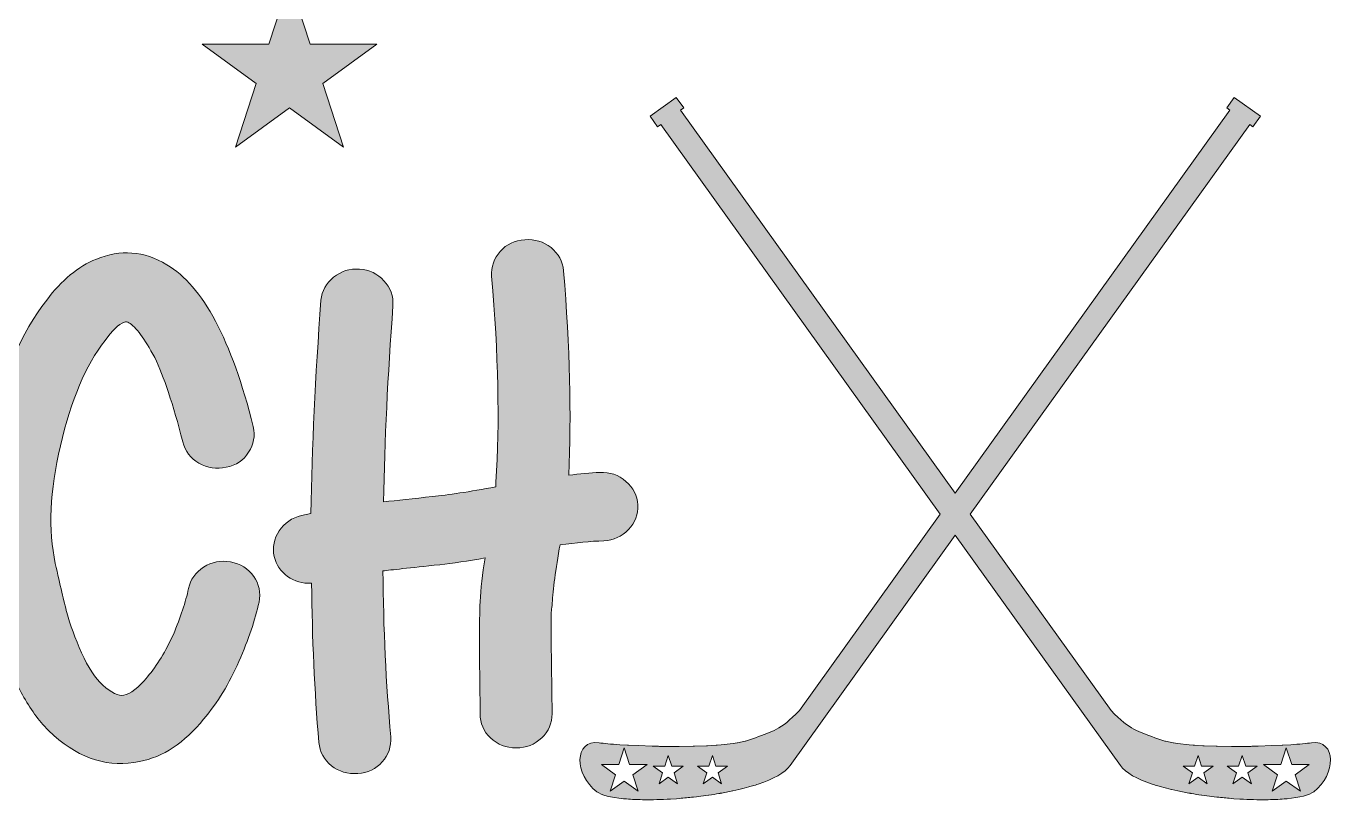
# Model space of a CAD drawing. Header units: inches. Extents: x 0.5 to 14.5, y -16.1 to -0.7.
# Drawn here: x 9.25 to 14.52, y -7.58 to -4.46 of the extents above; entities that cross this region are included whole.
import ezdxf

# ---------------------------------------------------------------- set-up
doc = ezdxf.new("R2010")
doc.units = ezdxf.units.IN
doc.header["$MEASUREMENT"] = 0
doc.layers.add('Layer 1', color=7, linetype='Continuous')

# ---------------------------------------------------------------- blocks, each defined once
blk = doc.blocks.new('block 6')
at = {"layer": 'Layer 1', "true_color": 0x29abe2}
h = blk.add_hatch(color=142, dxfattribs=at)
h.dxf.hatch_style = 2
edge = h.paths.add_edge_path()
edge.add_spline(control_points=[(11.4134, -5.4472), (11.4385, -5.7552), (11.4453, -6.0293), (11.4337, -6.2694), (11.4781, -6.2639), (11.5201, -6.2603), (11.5597, -6.2584), (11.5992, -6.2566), (11.634, -6.2685), (11.6639, -6.2942), (11.6938, -6.3199), (11.7097, -6.3515), (11.7117, -6.389), (11.7136, -6.4266), (11.7011, -6.4596), (11.674, -6.488), (11.647, -6.5165), (11.6142, -6.5316), (11.5756, -6.5334), (11.5215, -6.5353), (11.4627, -6.5408), (11.3989, -6.5499), (11.3989, -6.5499), (11.3961, -6.5664), (11.3961, -6.5664), (11.3787, -6.6673), (11.369, -6.7433), (11.3671, -6.7946), (11.3632, -6.7965), (11.3623, -6.8685), (11.3642, -7.0105), (11.3661, -7.1526), (11.3671, -7.2255), (11.3671, -7.2291), (11.3671, -7.2676), (11.3531, -7.3002), (11.3251, -7.3267), (11.2971, -7.3533), (11.2629, -7.3666), (11.2223, -7.3666), (11.1818, -7.3666), (11.1475, -7.3533), (11.1195, -7.3267), (11.0915, -7.3002), (11.0775, -7.2676), (11.0775, -7.2291), (11.0775, -7.1961), (11.077, -7.1489), (11.0761, -7.0875), (11.0751, -7.0261), (11.0746, -6.9706), (11.0746, -6.9211), (11.0746, -6.8716), (11.0756, -6.824), (11.0775, -6.7781), (11.0794, -6.7269), (11.0862, -6.6682), (11.0978, -6.6022), (11.0283, -6.615), (10.9675, -6.6242), (10.9154, -6.6297), (10.7937, -6.6425), (10.7175, -6.6508), (10.6866, -6.6544), (10.6885, -6.8854), (10.6991, -7.1081), (10.7184, -7.3226), (10.7203, -7.3611), (10.7088, -7.3945), (10.6837, -7.423), (10.6586, -7.4514), (10.6258, -7.467), (10.5852, -7.4697), (10.5447, -7.4725), (10.5095, -7.4619), (10.4796, -7.4381), (10.4496, -7.4143), (10.4327, -7.3831), (10.4289, -7.3446), (10.4115, -7.1375), (10.4018, -6.9239), (10.3999, -6.7039), (10.3632, -6.7058), (10.3309, -6.6966), (10.3029, -6.6764), (10.275, -6.6563), (10.2571, -6.6297), (10.2493, -6.5967), (10.2416, -6.56), (10.2484, -6.5256), (10.2696, -6.4935), (10.2909, -6.4615), (10.3207, -6.4409), (10.3594, -6.4317), (10.3594, -6.4317), (10.397, -6.4234), (10.397, -6.4234), (10.4009, -6.1594), (10.4144, -5.8735), (10.4376, -5.5655), (10.4414, -5.5288), (10.4583, -5.4981), (10.4882, -5.4734), (10.5181, -5.4486), (10.5529, -5.4376), (10.5925, -5.4404), (10.632, -5.4431), (10.6649, -5.4587), (10.6909, -5.4871), (10.717, -5.5156), (10.729, -5.549), (10.7271, -5.5875), (10.7059, -5.8698), (10.6933, -6.1329), (10.6895, -6.3767), (10.7435, -6.3712), (10.8092, -6.3639), (10.8864, -6.3547), (10.9482, -6.3492), (11.0331, -6.3364), (11.1412, -6.3162), (11.1412, -6.3162), (11.1412, -6.2969), (11.1412, -6.2969), (11.1567, -6.0586), (11.1509, -5.7827), (11.1239, -5.4692), (11.1219, -5.4307), (11.1335, -5.3973), (11.1586, -5.3689), (11.1837, -5.3405), (11.2165, -5.3249), (11.2571, -5.3221), (11.2976, -5.3194), (11.3328, -5.3299), (11.3627, -5.3537), (11.3927, -5.3776), (11.4095, -5.4087), (11.4134, -5.4472)], knot_values=[0, 0, 0, 0, 1, 1, 1, 2, 2, 2, 3, 3, 3, 4, 4, 4, 5, 5, 5, 6, 6, 6, 7, 7, 7, 8, 8, 8, 9, 9, 9, 10, 10, 10, 11, 11, 11, 12, 12, 12, 13, 13, 13, 14, 14, 14, 15, 15, 15, 16, 16, 16, 17, 17, 17, 18, 18, 18, 19, 19, 19, 20, 20, 20, 21, 21, 21, 22, 22, 22, 23, 23, 23, 24, 24, 24, 25, 25, 25, 26, 26, 26, 27, 27, 27, 28, 28, 28, 29, 29, 29, 30, 30, 30, 31, 31, 31, 32, 32, 32, 33, 33, 33, 34, 34, 34, 35, 35, 35, 36, 36, 36, 37, 37, 37, 38, 38, 38, 39, 39, 39, 40, 40, 40, 41, 41, 41, 42, 42, 42, 43, 43, 43, 44, 44, 44, 45, 45, 45, 46, 46, 46, 46], degree=3, periodic=1)
h = blk.add_hatch(color=142, dxfattribs=at)
h.dxf.hatch_style = 2
edge = h.paths.add_edge_path()
edge.add_spline(control_points=[(9.8816, -6.1347), (9.843, -5.9844), (9.8053, -5.8717), (9.7687, -5.7965), (9.7281, -5.7195), (9.6934, -5.6727), (9.6644, -5.6562), (9.6586, -5.6526), (9.6528, -5.6517), (9.647, -5.6535), (9.6239, -5.6627), (9.5978, -5.6874), (9.5689, -5.7277), (9.4916, -5.8267), (9.4318, -5.9679), (9.3893, -6.1512), (9.3468, -6.3327), (9.3401, -6.4904), (9.3691, -6.6242), (9.3883, -6.7122), (9.4038, -6.7781), (9.4154, -6.8221), (9.4289, -6.8716), (9.4487, -6.9257), (9.4747, -6.9844), (9.5008, -7.0431), (9.5293, -7.0861), (9.5602, -7.1136), (9.5949, -7.1448), (9.6229, -7.1586), (9.6441, -7.1549), (9.6712, -7.1494), (9.703, -7.1246), (9.7397, -7.0806), (9.7783, -7.0348), (9.8131, -6.978), (9.8439, -6.9101), (9.8729, -6.8405), (9.8932, -6.7791), (9.9048, -6.7259), (9.9125, -6.6893), (9.9327, -6.6604), (9.9656, -6.6393), (9.9984, -6.6182), (10.0346, -6.6114), (10.0742, -6.6187), (10.1137, -6.626), (10.1446, -6.6453), (10.1668, -6.6764), (10.189, -6.7076), (10.1962, -6.7424), (10.1886, -6.7809), (10.1731, -6.8506), (10.1461, -6.9299), (10.1075, -7.0188), (10.0688, -7.1077), (10.0215, -7.1851), (9.9656, -7.2511), (9.8883, -7.3465), (9.8024, -7.4033), (9.7079, -7.4216), (9.5862, -7.4473), (9.4713, -7.4124), (9.3633, -7.3171), (9.3227, -7.2805), (9.2865, -7.236), (9.2547, -7.1837), (9.2228, -7.1315), (9.1958, -7.0733), (9.1736, -7.0091), (9.1514, -6.945), (9.1355, -6.8936), (9.1258, -6.8551), (9.1161, -6.8166), (9.1045, -6.7671), (9.0911, -6.7067), (9.0892, -6.6939), (9.0872, -6.6847), (9.0853, -6.6792), (9.0486, -6.5087), (9.0554, -6.313), (9.1055, -6.0921), (9.1557, -5.8712), (9.232, -5.6957), (9.3343, -5.5655), (9.3941, -5.4848), (9.4607, -5.4298), (9.5341, -5.4005), (9.6306, -5.3602), (9.7252, -5.3675), (9.8179, -5.4225), (9.9627, -5.5087), (10.0785, -5.7259), (10.1654, -6.0742), (10.1731, -6.1109), (10.1668, -6.1453), (10.1466, -6.1773), (10.1263, -6.2094), (10.0963, -6.2296), (10.0568, -6.2378), (10.0172, -6.2461), (9.9805, -6.2406), (9.9467, -6.2213), (9.913, -6.2021), (9.8912, -6.1732), (9.8816, -6.1347)], knot_values=[0, 0, 0, 0, 1, 1, 1, 2, 2, 2, 3, 3, 3, 4, 4, 4, 5, 5, 5, 6, 6, 6, 7, 7, 7, 8, 8, 8, 9, 9, 9, 10, 10, 10, 11, 11, 11, 12, 12, 12, 13, 13, 13, 14, 14, 14, 15, 15, 15, 16, 16, 16, 17, 17, 17, 18, 18, 18, 19, 19, 19, 20, 20, 20, 21, 21, 21, 22, 22, 22, 23, 23, 23, 24, 24, 24, 25, 25, 25, 26, 26, 26, 27, 27, 27, 28, 28, 28, 29, 29, 29, 30, 30, 30, 31, 31, 31, 32, 32, 32, 33, 33, 33, 34, 34, 34, 35, 35, 35, 35], degree=3, periodic=1)
at = {"layer": 'Layer 1', "lineweight": 0}
for points, knots in [([(11.4134, -5.4472), (11.4385, -5.7552), (11.4453, -6.0293), (11.4337, -6.2694), (11.4781, -6.2639), (11.5201, -6.2603), (11.5597, -6.2584), (11.5992, -6.2566), (11.634, -6.2685), (11.6639, -6.2942), (11.6938, -6.3199), (11.7097, -6.3515), (11.7117, -6.389), (11.7136, -6.4266), (11.7011, -6.4596), (11.674, -6.488), (11.647, -6.5165), (11.6142, -6.5316), (11.5756, -6.5334), (11.5215, -6.5353), (11.4627, -6.5408), (11.3989, -6.5499), (11.3989, -6.5499), (11.3961, -6.5664), (11.3961, -6.5664), (11.3787, -6.6673), (11.369, -6.7433), (11.3671, -6.7946), (11.3632, -6.7965), (11.3623, -6.8685), (11.3642, -7.0105), (11.3661, -7.1526), (11.3671, -7.2255), (11.3671, -7.2291), (11.3671, -7.2676), (11.3531, -7.3002), (11.3251, -7.3267), (11.2971, -7.3533), (11.2629, -7.3666), (11.2223, -7.3666), (11.1818, -7.3666), (11.1475, -7.3533), (11.1195, -7.3267), (11.0915, -7.3002), (11.0775, -7.2676), (11.0775, -7.2291), (11.0775, -7.1961), (11.077, -7.1489), (11.0761, -7.0875), (11.0751, -7.0261), (11.0746, -6.9706), (11.0746, -6.9211), (11.0746, -6.8716), (11.0756, -6.824), (11.0775, -6.7781), (11.0794, -6.7269), (11.0862, -6.6682), (11.0978, -6.6022), (11.0283, -6.615), (10.9675, -6.6242), (10.9154, -6.6297), (10.7937, -6.6425), (10.7175, -6.6508), (10.6866, -6.6544), (10.6885, -6.8854), (10.6991, -7.1081), (10.7184, -7.3226), (10.7203, -7.3611), (10.7088, -7.3945), (10.6837, -7.423), (10.6586, -7.4514), (10.6258, -7.467), (10.5852, -7.4697), (10.5447, -7.4725), (10.5095, -7.4619), (10.4796, -7.4381), (10.4496, -7.4143), (10.4327, -7.3831), (10.4289, -7.3446), (10.4115, -7.1375), (10.4018, -6.9239), (10.3999, -6.7039), (10.3632, -6.7058), (10.3309, -6.6966), (10.3029, -6.6764), (10.275, -6.6563), (10.2571, -6.6297), (10.2493, -6.5967), (10.2416, -6.56), (10.2484, -6.5256), (10.2696, -6.4935), (10.2909, -6.4615), (10.3207, -6.4409), (10.3594, -6.4317), (10.3594, -6.4317), (10.397, -6.4234), (10.397, -6.4234), (10.4009, -6.1594), (10.4144, -5.8735), (10.4376, -5.5655), (10.4414, -5.5288), (10.4583, -5.4981), (10.4882, -5.4734), (10.5181, -5.4486), (10.5529, -5.4376), (10.5925, -5.4404), (10.632, -5.4431), (10.6649, -5.4587), (10.6909, -5.4871), (10.717, -5.5156), (10.729, -5.549), (10.7271, -5.5875), (10.7059, -5.8698), (10.6933, -6.1329), (10.6895, -6.3767), (10.7435, -6.3712), (10.8092, -6.3639), (10.8864, -6.3547), (10.9482, -6.3492), (11.0331, -6.3364), (11.1412, -6.3162), (11.1412, -6.3162), (11.1412, -6.2969), (11.1412, -6.2969), (11.1567, -6.0586), (11.1509, -5.7827), (11.1239, -5.4692), (11.1219, -5.4307), (11.1335, -5.3973), (11.1586, -5.3689), (11.1837, -5.3405), (11.2165, -5.3249), (11.2571, -5.3221), (11.2976, -5.3194), (11.3328, -5.3299), (11.3627, -5.3537), (11.3927, -5.3776), (11.4095, -5.4087), (11.4134, -5.4472)], [0, 0, 0, 0, 1, 1, 1, 2, 2, 2, 3, 3, 3, 4, 4, 4, 5, 5, 5, 6, 6, 6, 7, 7, 7, 8, 8, 8, 9, 9, 9, 10, 10, 10, 11, 11, 11, 12, 12, 12, 13, 13, 13, 14, 14, 14, 15, 15, 15, 16, 16, 16, 17, 17, 17, 18, 18, 18, 19, 19, 19, 20, 20, 20, 21, 21, 21, 22, 22, 22, 23, 23, 23, 24, 24, 24, 25, 25, 25, 26, 26, 26, 27, 27, 27, 28, 28, 28, 29, 29, 29, 30, 30, 30, 31, 31, 31, 32, 32, 32, 33, 33, 33, 34, 34, 34, 35, 35, 35, 36, 36, 36, 37, 37, 37, 38, 38, 38, 39, 39, 39, 40, 40, 40, 41, 41, 41, 42, 42, 42, 43, 43, 43, 44, 44, 44, 45, 45, 45, 46, 46, 46, 46]), ([(9.8816, -6.1347), (9.843, -5.9844), (9.8053, -5.8717), (9.7687, -5.7965), (9.7281, -5.7195), (9.6934, -5.6727), (9.6644, -5.6562), (9.6586, -5.6526), (9.6528, -5.6517), (9.647, -5.6535), (9.6239, -5.6627), (9.5978, -5.6874), (9.5689, -5.7277), (9.4916, -5.8267), (9.4318, -5.9679), (9.3893, -6.1512), (9.3468, -6.3327), (9.3401, -6.4904), (9.3691, -6.6242), (9.3883, -6.7122), (9.4038, -6.7781), (9.4154, -6.8221), (9.4289, -6.8716), (9.4487, -6.9257), (9.4747, -6.9844), (9.5008, -7.0431), (9.5293, -7.0861), (9.5602, -7.1136), (9.5949, -7.1448), (9.6229, -7.1586), (9.6441, -7.1549), (9.6712, -7.1494), (9.703, -7.1246), (9.7397, -7.0806), (9.7783, -7.0348), (9.8131, -6.978), (9.8439, -6.9101), (9.8729, -6.8405), (9.8932, -6.7791), (9.9048, -6.7259), (9.9125, -6.6893), (9.9327, -6.6604), (9.9656, -6.6393), (9.9984, -6.6182), (10.0346, -6.6114), (10.0742, -6.6187), (10.1137, -6.626), (10.1446, -6.6453), (10.1668, -6.6764), (10.189, -6.7076), (10.1962, -6.7424), (10.1886, -6.7809), (10.1731, -6.8506), (10.1461, -6.9299), (10.1075, -7.0188), (10.0688, -7.1077), (10.0215, -7.1851), (9.9656, -7.2511), (9.8883, -7.3465), (9.8024, -7.4033), (9.7079, -7.4216), (9.5862, -7.4473), (9.4713, -7.4124), (9.3633, -7.3171), (9.3227, -7.2805), (9.2865, -7.236), (9.2547, -7.1837), (9.2228, -7.1315), (9.1958, -7.0733), (9.1736, -7.0091), (9.1514, -6.945), (9.1355, -6.8936), (9.1258, -6.8551), (9.1161, -6.8166), (9.1045, -6.7671), (9.0911, -6.7067), (9.0892, -6.6939), (9.0872, -6.6847), (9.0853, -6.6792), (9.0486, -6.5087), (9.0554, -6.313), (9.1055, -6.0921), (9.1557, -5.8712), (9.232, -5.6957), (9.3343, -5.5655), (9.3941, -5.4848), (9.4607, -5.4298), (9.5341, -5.4005), (9.6306, -5.3602), (9.7252, -5.3675), (9.8179, -5.4225), (9.9627, -5.5087), (10.0785, -5.7259), (10.1654, -6.0742), (10.1731, -6.1109), (10.1668, -6.1453), (10.1466, -6.1773), (10.1263, -6.2094), (10.0963, -6.2296), (10.0568, -6.2378), (10.0172, -6.2461), (9.9805, -6.2406), (9.9467, -6.2213), (9.913, -6.2021), (9.8912, -6.1732), (9.8816, -6.1347)], [0, 0, 0, 0, 1, 1, 1, 2, 2, 2, 3, 3, 3, 4, 4, 4, 5, 5, 5, 6, 6, 6, 7, 7, 7, 8, 8, 8, 9, 9, 9, 10, 10, 10, 11, 11, 11, 12, 12, 12, 13, 13, 13, 14, 14, 14, 15, 15, 15, 16, 16, 16, 17, 17, 17, 18, 18, 18, 19, 19, 19, 20, 20, 20, 21, 21, 21, 22, 22, 22, 23, 23, 23, 24, 24, 24, 25, 25, 25, 26, 26, 26, 27, 27, 27, 28, 28, 28, 29, 29, 29, 30, 30, 30, 31, 31, 31, 32, 32, 32, 33, 33, 33, 34, 34, 34, 35, 35, 35, 35])]:
    blk.add_open_spline(points, degree=3, knots=knots, dxfattribs=at)
blk = doc.blocks.new('block 10')
at = {"layer": 'Layer 1', "true_color": 0xc69c6d}
h = blk.add_hatch(color=33, dxfattribs=at)
h.dxf.hatch_style = 2
edge = h.paths.add_edge_path()
edge.add_spline(control_points=[(14.4208, -7.3463), (14.402, -7.3487), (14.373, -7.3513), (14.3377, -7.3537), (14.3377, -7.3537), (14.3064, -7.3556), (14.3064, -7.3556), (14.3052, -7.3556), (14.304, -7.3557), (14.3028, -7.3558), (14.3028, -7.3558), (14.2617, -7.3576), (14.2617, -7.3576), (14.2617, -7.3576), (14.2068, -7.3597), (14.2068, -7.3597), (14.206, -7.3597), (14.2051, -7.3597), (14.2042, -7.3597), (14.2042, -7.3597), (14.1815, -7.3602), (14.1815, -7.3602), (14.1787, -7.3603), (14.1759, -7.3604), (14.1731, -7.3604), (14.1731, -7.3604), (14.1265, -7.3609), (14.1265, -7.3609), (14.1246, -7.361), (14.1228, -7.361), (14.1208, -7.361), (14.1208, -7.361), (14.109, -7.361), (14.109, -7.361), (14.1057, -7.361), (14.1024, -7.361), (14.099, -7.361), (14.099, -7.361), (14.0425, -7.3602), (14.0425, -7.3602), (14.0408, -7.3602), (14.0391, -7.3601), (14.0373, -7.3601), (14.0373, -7.3601), (13.9893, -7.3582), (13.9893, -7.3582), (13.9876, -7.3582), (13.9858, -7.3581), (13.9842, -7.358), (13.9842, -7.358), (13.9504, -7.3559), (13.9504, -7.3559), (13.9488, -7.3558), (13.9471, -7.3556), (13.9455, -7.3555), (13.9455, -7.3555), (13.9295, -7.3541), (13.9295, -7.3541), (13.9295, -7.3541), (13.8821, -7.3488), (13.8821, -7.3488), (13.8821, -7.3488), (13.8662, -7.3464), (13.8662, -7.3464), (13.8656, -7.3463), (13.8651, -7.3462), (13.8645, -7.3461), (13.8645, -7.3461), (13.8335, -7.3398), (13.8335, -7.3398), (13.833, -7.3397), (13.8324, -7.3396), (13.8319, -7.3395), (13.8319, -7.3395), (13.7915, -7.3257), (13.7915, -7.3257), (13.7237, -7.2991), (13.6932, -7.2975), (13.615, -7.216), (13.615, -7.216), (13.0491, -6.4265), (13.0491, -6.4265), (13.0491, -6.4265), (14.1731, -4.8584), (14.1731, -4.8584), (14.1731, -4.8584), (14.1854, -4.8673), (14.1854, -4.8673), (14.1854, -4.8673), (14.2156, -4.825), (14.2156, -4.825), (14.2156, -4.825), (14.1108, -4.7499), (14.1108, -4.7499), (14.1108, -4.7499), (14.0805, -4.792), (14.0805, -4.792), (14.0805, -4.792), (14.0929, -4.8009), (14.0929, -4.8009), (14.0929, -4.8009), (12.9884, -6.3418), (12.9884, -6.3418), (12.9884, -6.3418), (11.884, -4.8009), (11.884, -4.8009), (11.884, -4.8009), (11.8963, -4.792), (11.8963, -4.792), (11.8963, -4.792), (11.866, -4.7499), (11.866, -4.7499), (11.866, -4.7499), (11.7612, -4.825), (11.7612, -4.825), (11.7612, -4.825), (11.7915, -4.8673), (11.7915, -4.8673), (11.7915, -4.8673), (11.8037, -4.8584), (11.8037, -4.8584), (11.8037, -4.8584), (12.9277, -6.4265), (12.9277, -6.4265), (12.9277, -6.4265), (12.3618, -7.216), (12.3618, -7.216), (12.2836, -7.2975), (12.2532, -7.2991), (12.1853, -7.3257), (12.1853, -7.3257), (12.1449, -7.3395), (12.1449, -7.3395), (12.1444, -7.3396), (12.1438, -7.3397), (12.1433, -7.3398), (12.1433, -7.3398), (12.1123, -7.3461), (12.1123, -7.3461), (12.1118, -7.3462), (12.1112, -7.3463), (12.1107, -7.3464), (12.1107, -7.3464), (12.0947, -7.3488), (12.0947, -7.3488), (12.0947, -7.3488), (12.0474, -7.3541), (12.0474, -7.3541), (12.0474, -7.3541), (12.0313, -7.3555), (12.0313, -7.3555), (12.0297, -7.3556), (12.0281, -7.3558), (12.0265, -7.3559), (12.0265, -7.3559), (11.9927, -7.358), (11.9927, -7.358), (11.991, -7.3581), (11.9892, -7.3582), (11.9876, -7.3582), (11.9876, -7.3582), (11.9395, -7.3601), (11.9395, -7.3601), (11.9378, -7.3601), (11.9361, -7.3602), (11.9343, -7.3602), (11.9343, -7.3602), (11.8778, -7.361), (11.8778, -7.361), (11.8745, -7.361), (11.8711, -7.361), (11.8678, -7.361), (11.8678, -7.361), (11.856, -7.361), (11.856, -7.361), (11.8541, -7.361), (11.8522, -7.361), (11.8503, -7.3609), (11.8503, -7.3609), (11.8037, -7.3604), (11.8037, -7.3604), (11.8009, -7.3604), (11.7981, -7.3603), (11.7954, -7.3602), (11.7954, -7.3602), (11.7726, -7.3597), (11.7726, -7.3597), (11.7718, -7.3597), (11.7709, -7.3597), (11.77, -7.3597), (11.77, -7.3597), (11.7152, -7.3576), (11.7152, -7.3576), (11.7152, -7.3576), (11.6741, -7.3558), (11.6741, -7.3558), (11.6729, -7.3557), (11.6717, -7.3556), (11.6705, -7.3556), (11.6705, -7.3556), (11.6391, -7.3537), (11.6391, -7.3537), (11.6038, -7.3513), (11.5748, -7.3487), (11.556, -7.3463), (11.4539, -7.3329), (11.4563, -7.4743), (11.5467, -7.543), (11.5648, -7.5568), (11.6033, -7.566), (11.6538, -7.5709), (11.6538, -7.5709), (11.6538, -7.571), (11.6538, -7.571), (11.6538, -7.571), (11.6578, -7.5712), (11.6578, -7.5712), (11.6682, -7.5721), (11.679, -7.573), (11.6903, -7.5736), (11.6903, -7.5736), (11.6928, -7.5738), (11.6928, -7.5738), (11.6928, -7.5738), (11.6944, -7.5739), (11.6944, -7.5739), (11.7059, -7.5744), (11.7179, -7.5747), (11.7303, -7.5749), (11.7303, -7.5749), (11.7342, -7.5751), (11.7342, -7.5751), (11.7342, -7.5751), (11.7368, -7.575), (11.7368, -7.575), (11.7703, -7.5754), (11.8062, -7.5745), (11.8432, -7.5724), (11.8432, -7.5724), (11.8435, -7.5733), (11.8435, -7.5733), (11.8435, -7.5733), (11.8673, -7.571), (11.8673, -7.571), (11.8673, -7.571), (11.8793, -7.5699), (11.8793, -7.5699), (11.8979, -7.5684), (11.9165, -7.5667), (11.9352, -7.5647), (11.9352, -7.5647), (11.9358, -7.5646), (11.9358, -7.5646), (11.9358, -7.5646), (11.9475, -7.5633), (11.9475, -7.5633), (11.9475, -7.5633), (11.9476, -7.5632), (11.9476, -7.5632), (11.9476, -7.5632), (11.9559, -7.5623), (11.9559, -7.5623), (11.9559, -7.5623), (11.9558, -7.5622), (11.9558, -7.5622), (11.9693, -7.5606), (11.9827, -7.5589), (11.996, -7.557), (11.996, -7.557), (11.9976, -7.5568), (11.9976, -7.5568), (11.9976, -7.5568), (11.998, -7.5567), (11.998, -7.5567), (12.0116, -7.5547), (12.025, -7.5525), (12.0383, -7.5502), (12.0383, -7.5502), (12.0427, -7.5495), (12.0427, -7.5495), (12.0427, -7.5495), (12.0427, -7.5494), (12.0427, -7.5494), (12.0598, -7.5464), (12.0766, -7.5433), (12.093, -7.5397), (12.093, -7.5397), (12.0933, -7.5397), (12.0933, -7.5397), (12.0933, -7.5397), (12.1177, -7.5342), (12.1177, -7.5342), (12.1177, -7.5342), (12.1187, -7.534), (12.1187, -7.534), (12.1324, -7.5307), (12.1457, -7.5272), (12.1587, -7.5236), (12.1587, -7.5236), (12.1629, -7.5225), (12.1629, -7.5225), (12.1629, -7.5225), (12.1677, -7.521), (12.1677, -7.521), (12.1753, -7.5188), (12.1828, -7.5165), (12.19, -7.5142), (12.19, -7.5142), (12.1961, -7.5123), (12.1961, -7.5123), (12.1961, -7.5123), (12.1961, -7.5122), (12.1961, -7.5122), (12.2566, -7.4919), (12.3033, -7.4671), (12.3241, -7.438), (12.3241, -7.438), (12.9884, -6.5112), (12.9884, -6.5112), (12.9884, -6.5112), (13.6527, -7.438), (13.6527, -7.438), (13.6736, -7.4671), (13.7202, -7.4919), (13.7808, -7.5122), (13.7808, -7.5122), (13.7808, -7.5123), (13.7808, -7.5123), (13.7808, -7.5123), (13.7868, -7.5142), (13.7868, -7.5142), (13.7941, -7.5165), (13.8015, -7.5188), (13.8091, -7.521), (13.8091, -7.521), (13.814, -7.5225), (13.814, -7.5225), (13.814, -7.5225), (13.8182, -7.5236), (13.8182, -7.5236), (13.8311, -7.5272), (13.8444, -7.5307), (13.8582, -7.534), (13.8582, -7.534), (13.8592, -7.5342), (13.8592, -7.5342), (13.8592, -7.5342), (13.8836, -7.5397), (13.8836, -7.5397), (13.8836, -7.5397), (13.8838, -7.5397), (13.8838, -7.5397), (13.9002, -7.5433), (13.9171, -7.5464), (13.9341, -7.5494), (13.9341, -7.5494), (13.9341, -7.5495), (13.9341, -7.5495), (13.9341, -7.5495), (13.9385, -7.5502), (13.9385, -7.5502), (13.9518, -7.5525), (13.9653, -7.5547), (13.9788, -7.5567), (13.9788, -7.5567), (13.9793, -7.5568), (13.9793, -7.5568), (13.9793, -7.5568), (13.9808, -7.557), (13.9808, -7.557), (13.9941, -7.5589), (14.0076, -7.5606), (14.021, -7.5622), (14.021, -7.5622), (14.021, -7.5623), (14.021, -7.5623), (14.021, -7.5623), (14.0293, -7.5632), (14.0293, -7.5632), (14.0293, -7.5632), (14.0294, -7.5633), (14.0294, -7.5633), (14.0294, -7.5633), (14.041, -7.5646), (14.041, -7.5646), (14.041, -7.5646), (14.0417, -7.5647), (14.0417, -7.5647), (14.0604, -7.5667), (14.079, -7.5684), (14.0975, -7.5699), (14.0975, -7.5699), (14.1095, -7.571), (14.1095, -7.571), (14.1095, -7.571), (14.1334, -7.5733), (14.1334, -7.5733), (14.1334, -7.5733), (14.1336, -7.5724), (14.1336, -7.5724), (14.1707, -7.5745), (14.2065, -7.5754), (14.24, -7.575), (14.24, -7.575), (14.2426, -7.5751), (14.2426, -7.5751), (14.2426, -7.5751), (14.2466, -7.5749), (14.2466, -7.5749), (14.2589, -7.5747), (14.2709, -7.5744), (14.2824, -7.5739), (14.2824, -7.5739), (14.2841, -7.5738), (14.2841, -7.5738), (14.2841, -7.5738), (14.2865, -7.5736), (14.2865, -7.5736), (14.2978, -7.573), (14.3086, -7.5721), (14.3191, -7.5712), (14.3191, -7.5712), (14.323, -7.571), (14.323, -7.571), (14.323, -7.571), (14.3231, -7.5709), (14.3231, -7.5709), (14.3735, -7.566), (14.4121, -7.5568), (14.4301, -7.543), (14.5206, -7.4743), (14.523, -7.3329), (14.4208, -7.3463)], knot_values=[0, 0, 0, 0, 1, 1, 1, 2, 2, 2, 3, 3, 3, 4, 4, 4, 5, 5, 5, 6, 6, 6, 7, 7, 7, 8, 8, 8, 9, 9, 9, 10, 10, 10, 11, 11, 11, 12, 12, 12, 13, 13, 13, 14, 14, 14, 15, 15, 15, 16, 16, 16, 17, 17, 17, 18, 18, 18, 19, 19, 19, 20, 20, 20, 21, 21, 21, 22, 22, 22, 23, 23, 23, 24, 24, 24, 25, 25, 25, 26, 26, 26, 27, 27, 27, 28, 28, 28, 29, 29, 29, 30, 30, 30, 31, 31, 31, 32, 32, 32, 33, 33, 33, 34, 34, 34, 35, 35, 35, 36, 36, 36, 37, 37, 37, 38, 38, 38, 39, 39, 39, 40, 40, 40, 41, 41, 41, 42, 42, 42, 43, 43, 43, 44, 44, 44, 45, 45, 45, 46, 46, 46, 47, 47, 47, 48, 48, 48, 49, 49, 49, 50, 50, 50, 51, 51, 51, 52, 52, 52, 53, 53, 53, 54, 54, 54, 55, 55, 55, 56, 56, 56, 57, 57, 57, 58, 58, 58, 59, 59, 59, 60, 60, 60, 61, 61, 61, 62, 62, 62, 63, 63, 63, 64, 64, 64, 65, 65, 65, 66, 66, 66, 67, 67, 67, 68, 68, 68, 69, 69, 69, 70, 70, 70, 71, 71, 71, 72, 72, 72, 73, 73, 73, 74, 74, 74, 75, 75, 75, 76, 76, 76, 77, 77, 77, 78, 78, 78, 79, 79, 79, 80, 80, 80, 81, 81, 81, 82, 82, 82, 83, 83, 83, 84, 84, 84, 85, 85, 85, 86, 86, 86, 87, 87, 87, 88, 88, 88, 89, 89, 89, 90, 90, 90, 91, 91, 91, 92, 92, 92, 93, 93, 93, 94, 94, 94, 95, 95, 95, 96, 96, 96, 97, 97, 97, 98, 98, 98, 99, 99, 99, 100, 100, 100, 101, 101, 101, 102, 102, 102, 103, 103, 103, 104, 104, 104, 105, 105, 105, 106, 106, 106, 107, 107, 107, 108, 108, 108, 109, 109, 109, 110, 110, 110, 111, 111, 111, 112, 112, 112, 113, 113, 113, 114, 114, 114, 115, 115, 115, 116, 116, 116, 117, 117, 117, 118, 118, 118, 119, 119, 119, 120, 120, 120, 121, 121, 121, 122, 122, 122, 123, 123, 123, 124, 124, 124, 125, 125, 125, 126, 126, 126, 127, 127, 127, 128, 128, 128, 129, 129, 129, 130, 130, 130, 131, 131, 131, 132, 132, 132, 133, 133, 133, 134, 134, 134, 135, 135, 135, 136, 136, 136, 137, 137, 137, 138, 138, 138, 139, 139, 139, 140, 140, 140, 141, 141, 141, 142, 142, 142, 143, 143, 143, 144, 144, 144, 144], degree=3, periodic=1)
h.paths.add_polyline_path([(11.692, -7.4744), (11.7137, -7.5411), (11.657, -7.4999), (11.6003, -7.5411), (11.622, -7.4744), (11.5653, -7.4332), (11.6354, -7.4332), (11.657, -7.3666), (11.6787, -7.4332), (11.7488, -7.4332)])
h.paths.add_polyline_path([(11.8574, -7.4674), (11.8716, -7.511), (11.8344, -7.484), (11.7972, -7.511), (11.8114, -7.4674), (11.7742, -7.4403), (11.8202, -7.4403), (11.8344, -7.3966), (11.8486, -7.4403), (11.8946, -7.4403)])
h.paths.add_polyline_path([(12.049, -7.511), (12.0118, -7.484), (11.9746, -7.511), (11.9888, -7.4674), (11.9516, -7.4403), (11.9976, -7.4403), (12.0118, -7.3966), (12.026, -7.4403), (12.0719, -7.4403), (12.0348, -7.4674)])
h.paths.add_polyline_path([(13.988, -7.4674), (14.0023, -7.511), (13.9651, -7.484), (13.9279, -7.511), (13.9421, -7.4674), (13.9049, -7.4403), (13.9509, -7.4403), (13.9651, -7.3966), (13.9793, -7.4403), (14.0252, -7.4403)])
h.paths.add_polyline_path([(14.1796, -7.511), (14.1425, -7.484), (14.1053, -7.511), (14.1195, -7.4674), (14.0823, -7.4403), (14.1283, -7.4403), (14.1425, -7.3966), (14.1567, -7.4403), (14.2026, -7.4403), (14.1654, -7.4674)])
h.paths.add_polyline_path([(14.3765, -7.5411), (14.3199, -7.4999), (14.2631, -7.5411), (14.2848, -7.4744), (14.2281, -7.4332), (14.2982, -7.4332), (14.3199, -7.3666), (14.3415, -7.4332), (14.4116, -7.4332), (14.3549, -7.4744)])
at = {"layer": 'Layer 1', "lineweight": 0}
for points in [[(11.692, -7.4744), (11.7137, -7.5411), (11.657, -7.4999), (11.6003, -7.5411), (11.622, -7.4744), (11.5653, -7.4332), (11.6354, -7.4332), (11.657, -7.3666), (11.6787, -7.4332), (11.7488, -7.4332), (11.692, -7.4744)], [(14.3765, -7.5411), (14.3199, -7.4999), (14.2631, -7.5411), (14.2848, -7.4744), (14.2281, -7.4332), (14.2982, -7.4332), (14.3199, -7.3666), (14.3415, -7.4332), (14.4116, -7.4332), (14.3549, -7.4744), (14.3765, -7.5411)], [(11.8574, -7.4674), (11.8716, -7.511), (11.8344, -7.484), (11.7972, -7.511), (11.8114, -7.4674), (11.7742, -7.4403), (11.8202, -7.4403), (11.8344, -7.3966), (11.8486, -7.4403), (11.8946, -7.4403), (11.8574, -7.4674)], [(12.049, -7.511), (12.0118, -7.484), (11.9746, -7.511), (11.9888, -7.4674), (11.9516, -7.4403), (11.9976, -7.4403), (12.0118, -7.3966), (12.026, -7.4403), (12.0719, -7.4403), (12.0348, -7.4674), (12.049, -7.511)], [(13.988, -7.4674), (14.0023, -7.511), (13.9651, -7.484), (13.9279, -7.511), (13.9421, -7.4674), (13.9049, -7.4403), (13.9509, -7.4403), (13.9651, -7.3966), (13.9793, -7.4403), (14.0252, -7.4403), (13.988, -7.4674)], [(14.1796, -7.511), (14.1425, -7.484), (14.1053, -7.511), (14.1195, -7.4674), (14.0823, -7.4403), (14.1283, -7.4403), (14.1425, -7.3966), (14.1567, -7.4403), (14.2026, -7.4403), (14.1654, -7.4674), (14.1796, -7.511)]]:
    blk.add_lwpolyline(points, dxfattribs=at)
blk.add_open_spline([(14.4208, -7.3463), (14.402, -7.3487), (14.373, -7.3513), (14.3377, -7.3537), (14.3377, -7.3537), (14.3064, -7.3556), (14.3064, -7.3556), (14.3052, -7.3556), (14.304, -7.3557), (14.3028, -7.3558), (14.3028, -7.3558), (14.2617, -7.3576), (14.2617, -7.3576), (14.2617, -7.3576), (14.2068, -7.3597), (14.2068, -7.3597), (14.206, -7.3597), (14.2051, -7.3597), (14.2042, -7.3597), (14.2042, -7.3597), (14.1815, -7.3602), (14.1815, -7.3602), (14.1787, -7.3603), (14.1759, -7.3604), (14.1731, -7.3604), (14.1731, -7.3604), (14.1265, -7.3609), (14.1265, -7.3609), (14.1246, -7.361), (14.1228, -7.361), (14.1208, -7.361), (14.1208, -7.361), (14.109, -7.361), (14.109, -7.361), (14.1057, -7.361), (14.1024, -7.361), (14.099, -7.361), (14.099, -7.361), (14.0425, -7.3602), (14.0425, -7.3602), (14.0408, -7.3602), (14.0391, -7.3601), (14.0373, -7.3601), (14.0373, -7.3601), (13.9893, -7.3582), (13.9893, -7.3582), (13.9876, -7.3582), (13.9858, -7.3581), (13.9842, -7.358), (13.9842, -7.358), (13.9504, -7.3559), (13.9504, -7.3559), (13.9488, -7.3558), (13.9471, -7.3556), (13.9455, -7.3555), (13.9455, -7.3555), (13.9295, -7.3541), (13.9295, -7.3541), (13.9295, -7.3541), (13.8821, -7.3488), (13.8821, -7.3488), (13.8821, -7.3488), (13.8662, -7.3464), (13.8662, -7.3464), (13.8656, -7.3463), (13.8651, -7.3462), (13.8645, -7.3461), (13.8645, -7.3461), (13.8335, -7.3398), (13.8335, -7.3398), (13.833, -7.3397), (13.8324, -7.3396), (13.8319, -7.3395), (13.8319, -7.3395), (13.7915, -7.3257), (13.7915, -7.3257), (13.7237, -7.2991), (13.6932, -7.2975), (13.615, -7.216), (13.615, -7.216), (13.0491, -6.4265), (13.0491, -6.4265), (13.0491, -6.4265), (14.1731, -4.8584), (14.1731, -4.8584), (14.1731, -4.8584), (14.1854, -4.8673), (14.1854, -4.8673), (14.1854, -4.8673), (14.2156, -4.825), (14.2156, -4.825), (14.2156, -4.825), (14.1108, -4.7499), (14.1108, -4.7499), (14.1108, -4.7499), (14.0805, -4.792), (14.0805, -4.792), (14.0805, -4.792), (14.0929, -4.8009), (14.0929, -4.8009), (14.0929, -4.8009), (12.9884, -6.3418), (12.9884, -6.3418), (12.9884, -6.3418), (11.884, -4.8009), (11.884, -4.8009), (11.884, -4.8009), (11.8963, -4.792), (11.8963, -4.792), (11.8963, -4.792), (11.866, -4.7499), (11.866, -4.7499), (11.866, -4.7499), (11.7612, -4.825), (11.7612, -4.825), (11.7612, -4.825), (11.7915, -4.8673), (11.7915, -4.8673), (11.7915, -4.8673), (11.8037, -4.8584), (11.8037, -4.8584), (11.8037, -4.8584), (12.9277, -6.4265), (12.9277, -6.4265), (12.9277, -6.4265), (12.3618, -7.216), (12.3618, -7.216), (12.2836, -7.2975), (12.2532, -7.2991), (12.1853, -7.3257), (12.1853, -7.3257), (12.1449, -7.3395), (12.1449, -7.3395), (12.1444, -7.3396), (12.1438, -7.3397), (12.1433, -7.3398), (12.1433, -7.3398), (12.1123, -7.3461), (12.1123, -7.3461), (12.1118, -7.3462), (12.1112, -7.3463), (12.1107, -7.3464), (12.1107, -7.3464), (12.0947, -7.3488), (12.0947, -7.3488), (12.0947, -7.3488), (12.0474, -7.3541), (12.0474, -7.3541), (12.0474, -7.3541), (12.0313, -7.3555), (12.0313, -7.3555), (12.0297, -7.3556), (12.0281, -7.3558), (12.0265, -7.3559), (12.0265, -7.3559), (11.9927, -7.358), (11.9927, -7.358), (11.991, -7.3581), (11.9892, -7.3582), (11.9876, -7.3582), (11.9876, -7.3582), (11.9395, -7.3601), (11.9395, -7.3601), (11.9378, -7.3601), (11.9361, -7.3602), (11.9343, -7.3602), (11.9343, -7.3602), (11.8778, -7.361), (11.8778, -7.361), (11.8745, -7.361), (11.8711, -7.361), (11.8678, -7.361), (11.8678, -7.361), (11.856, -7.361), (11.856, -7.361), (11.8541, -7.361), (11.8522, -7.361), (11.8503, -7.3609), (11.8503, -7.3609), (11.8037, -7.3604), (11.8037, -7.3604), (11.8009, -7.3604), (11.7981, -7.3603), (11.7954, -7.3602), (11.7954, -7.3602), (11.7726, -7.3597), (11.7726, -7.3597), (11.7718, -7.3597), (11.7709, -7.3597), (11.77, -7.3597), (11.77, -7.3597), (11.7152, -7.3576), (11.7152, -7.3576), (11.7152, -7.3576), (11.6741, -7.3558), (11.6741, -7.3558), (11.6729, -7.3557), (11.6717, -7.3556), (11.6705, -7.3556), (11.6705, -7.3556), (11.6391, -7.3537), (11.6391, -7.3537), (11.6038, -7.3513), (11.5748, -7.3487), (11.556, -7.3463), (11.4539, -7.3329), (11.4563, -7.4743), (11.5467, -7.543), (11.5648, -7.5568), (11.6033, -7.566), (11.6538, -7.5709), (11.6538, -7.5709), (11.6538, -7.571), (11.6538, -7.571), (11.6538, -7.571), (11.6578, -7.5712), (11.6578, -7.5712), (11.6682, -7.5721), (11.679, -7.573), (11.6903, -7.5736), (11.6903, -7.5736), (11.6928, -7.5738), (11.6928, -7.5738), (11.6928, -7.5738), (11.6944, -7.5739), (11.6944, -7.5739), (11.7059, -7.5744), (11.7179, -7.5747), (11.7303, -7.5749), (11.7303, -7.5749), (11.7342, -7.5751), (11.7342, -7.5751), (11.7342, -7.5751), (11.7368, -7.575), (11.7368, -7.575), (11.7703, -7.5754), (11.8062, -7.5745), (11.8432, -7.5724), (11.8432, -7.5724), (11.8435, -7.5733), (11.8435, -7.5733), (11.8435, -7.5733), (11.8673, -7.571), (11.8673, -7.571), (11.8673, -7.571), (11.8793, -7.5699), (11.8793, -7.5699), (11.8979, -7.5684), (11.9165, -7.5667), (11.9352, -7.5647), (11.9352, -7.5647), (11.9358, -7.5646), (11.9358, -7.5646), (11.9358, -7.5646), (11.9475, -7.5633), (11.9475, -7.5633), (11.9475, -7.5633), (11.9476, -7.5632), (11.9476, -7.5632), (11.9476, -7.5632), (11.9559, -7.5623), (11.9559, -7.5623), (11.9559, -7.5623), (11.9558, -7.5622), (11.9558, -7.5622), (11.9693, -7.5606), (11.9827, -7.5589), (11.996, -7.557), (11.996, -7.557), (11.9976, -7.5568), (11.9976, -7.5568), (11.9976, -7.5568), (11.998, -7.5567), (11.998, -7.5567), (12.0116, -7.5547), (12.025, -7.5525), (12.0383, -7.5502), (12.0383, -7.5502), (12.0427, -7.5495), (12.0427, -7.5495), (12.0427, -7.5495), (12.0427, -7.5494), (12.0427, -7.5494), (12.0598, -7.5464), (12.0766, -7.5433), (12.093, -7.5397), (12.093, -7.5397), (12.0933, -7.5397), (12.0933, -7.5397), (12.0933, -7.5397), (12.1177, -7.5342), (12.1177, -7.5342), (12.1177, -7.5342), (12.1187, -7.534), (12.1187, -7.534), (12.1324, -7.5307), (12.1457, -7.5272), (12.1587, -7.5236), (12.1587, -7.5236), (12.1629, -7.5225), (12.1629, -7.5225), (12.1629, -7.5225), (12.1677, -7.521), (12.1677, -7.521), (12.1753, -7.5188), (12.1828, -7.5165), (12.19, -7.5142), (12.19, -7.5142), (12.1961, -7.5123), (12.1961, -7.5123), (12.1961, -7.5123), (12.1961, -7.5122), (12.1961, -7.5122), (12.2566, -7.4919), (12.3033, -7.4671), (12.3241, -7.438), (12.3241, -7.438), (12.9884, -6.5112), (12.9884, -6.5112), (12.9884, -6.5112), (13.6527, -7.438), (13.6527, -7.438), (13.6736, -7.4671), (13.7202, -7.4919), (13.7808, -7.5122), (13.7808, -7.5122), (13.7808, -7.5123), (13.7808, -7.5123), (13.7808, -7.5123), (13.7868, -7.5142), (13.7868, -7.5142), (13.7941, -7.5165), (13.8015, -7.5188), (13.8091, -7.521), (13.8091, -7.521), (13.814, -7.5225), (13.814, -7.5225), (13.814, -7.5225), (13.8182, -7.5236), (13.8182, -7.5236), (13.8311, -7.5272), (13.8444, -7.5307), (13.8582, -7.534), (13.8582, -7.534), (13.8592, -7.5342), (13.8592, -7.5342), (13.8592, -7.5342), (13.8836, -7.5397), (13.8836, -7.5397), (13.8836, -7.5397), (13.8838, -7.5397), (13.8838, -7.5397), (13.9002, -7.5433), (13.9171, -7.5464), (13.9341, -7.5494), (13.9341, -7.5494), (13.9341, -7.5495), (13.9341, -7.5495), (13.9341, -7.5495), (13.9385, -7.5502), (13.9385, -7.5502), (13.9518, -7.5525), (13.9653, -7.5547), (13.9788, -7.5567), (13.9788, -7.5567), (13.9793, -7.5568), (13.9793, -7.5568), (13.9793, -7.5568), (13.9808, -7.557), (13.9808, -7.557), (13.9941, -7.5589), (14.0076, -7.5606), (14.021, -7.5622), (14.021, -7.5622), (14.021, -7.5623), (14.021, -7.5623), (14.021, -7.5623), (14.0293, -7.5632), (14.0293, -7.5632), (14.0293, -7.5632), (14.0294, -7.5633), (14.0294, -7.5633), (14.0294, -7.5633), (14.041, -7.5646), (14.041, -7.5646), (14.041, -7.5646), (14.0417, -7.5647), (14.0417, -7.5647), (14.0604, -7.5667), (14.079, -7.5684), (14.0975, -7.5699), (14.0975, -7.5699), (14.1095, -7.571), (14.1095, -7.571), (14.1095, -7.571), (14.1334, -7.5733), (14.1334, -7.5733), (14.1334, -7.5733), (14.1336, -7.5724), (14.1336, -7.5724), (14.1707, -7.5745), (14.2065, -7.5754), (14.24, -7.575), (14.24, -7.575), (14.2426, -7.5751), (14.2426, -7.5751), (14.2426, -7.5751), (14.2466, -7.5749), (14.2466, -7.5749), (14.2589, -7.5747), (14.2709, -7.5744), (14.2824, -7.5739), (14.2824, -7.5739), (14.2841, -7.5738), (14.2841, -7.5738), (14.2841, -7.5738), (14.2865, -7.5736), (14.2865, -7.5736), (14.2978, -7.573), (14.3086, -7.5721), (14.3191, -7.5712), (14.3191, -7.5712), (14.323, -7.571), (14.323, -7.571), (14.323, -7.571), (14.3231, -7.5709), (14.3231, -7.5709), (14.3735, -7.566), (14.4121, -7.5568), (14.4301, -7.543), (14.5206, -7.4743), (14.523, -7.3329), (14.4208, -7.3463)], degree=3, knots=[0, 0, 0, 0, 1, 1, 1, 2, 2, 2, 3, 3, 3, 4, 4, 4, 5, 5, 5, 6, 6, 6, 7, 7, 7, 8, 8, 8, 9, 9, 9, 10, 10, 10, 11, 11, 11, 12, 12, 12, 13, 13, 13, 14, 14, 14, 15, 15, 15, 16, 16, 16, 17, 17, 17, 18, 18, 18, 19, 19, 19, 20, 20, 20, 21, 21, 21, 22, 22, 22, 23, 23, 23, 24, 24, 24, 25, 25, 25, 26, 26, 26, 27, 27, 27, 28, 28, 28, 29, 29, 29, 30, 30, 30, 31, 31, 31, 32, 32, 32, 33, 33, 33, 34, 34, 34, 35, 35, 35, 36, 36, 36, 37, 37, 37, 38, 38, 38, 39, 39, 39, 40, 40, 40, 41, 41, 41, 42, 42, 42, 43, 43, 43, 44, 44, 44, 45, 45, 45, 46, 46, 46, 47, 47, 47, 48, 48, 48, 49, 49, 49, 50, 50, 50, 51, 51, 51, 52, 52, 52, 53, 53, 53, 54, 54, 54, 55, 55, 55, 56, 56, 56, 57, 57, 57, 58, 58, 58, 59, 59, 59, 60, 60, 60, 61, 61, 61, 62, 62, 62, 63, 63, 63, 64, 64, 64, 65, 65, 65, 66, 66, 66, 67, 67, 67, 68, 68, 68, 69, 69, 69, 70, 70, 70, 71, 71, 71, 72, 72, 72, 73, 73, 73, 74, 74, 74, 75, 75, 75, 76, 76, 76, 77, 77, 77, 78, 78, 78, 79, 79, 79, 80, 80, 80, 81, 81, 81, 82, 82, 82, 83, 83, 83, 84, 84, 84, 85, 85, 85, 86, 86, 86, 87, 87, 87, 88, 88, 88, 89, 89, 89, 90, 90, 90, 91, 91, 91, 92, 92, 92, 93, 93, 93, 94, 94, 94, 95, 95, 95, 96, 96, 96, 97, 97, 97, 98, 98, 98, 99, 99, 99, 100, 100, 100, 101, 101, 101, 102, 102, 102, 103, 103, 103, 104, 104, 104, 105, 105, 105, 106, 106, 106, 107, 107, 107, 108, 108, 108, 109, 109, 109, 110, 110, 110, 111, 111, 111, 112, 112, 112, 113, 113, 113, 114, 114, 114, 115, 115, 115, 116, 116, 116, 117, 117, 117, 118, 118, 118, 119, 119, 119, 120, 120, 120, 121, 121, 121, 122, 122, 122, 123, 123, 123, 124, 124, 124, 125, 125, 125, 126, 126, 126, 127, 127, 127, 128, 128, 128, 129, 129, 129, 130, 130, 130, 131, 131, 131, 132, 132, 132, 133, 133, 133, 134, 134, 134, 135, 135, 135, 136, 136, 136, 137, 137, 137, 138, 138, 138, 139, 139, 139, 140, 140, 140, 141, 141, 141, 142, 142, 142, 143, 143, 143, 144, 144, 144, 144], dxfattribs=at)
blk = doc.blocks.new('block 9')
at = {"layer": 'Layer 1'}
blk.add_blockref('block 10', (0, 0), dxfattribs=at)
blk = doc.blocks.new('block 8')
at = {"layer": 'Layer 1'}
blk.add_blockref('block 9', (0, 0), dxfattribs=at)
blk = doc.blocks.new('block 25')
at = {"layer": 'Layer 1', "true_color": 0xff0000}
h = blk.add_hatch(color=1, dxfattribs=at)
h.dxf.hatch_style = 2
h.paths.add_polyline_path([(10.1847, -2.9977), (10.1017, -3.2533), (9.833, -3.2533), (10.0504, -3.4112), (9.9674, -3.6667), (10.1847, -3.5088), (10.4021, -3.6667), (10.319, -3.4112), (10.5364, -3.2533), (10.2677, -3.2533)])
h = blk.add_hatch(color=1, dxfattribs=at)
h.dxf.hatch_style = 2
h.paths.add_polyline_path([(11.1672, -3.4241), (11.0842, -3.6796), (10.8156, -3.6796), (11.0329, -3.8375), (10.9499, -4.093), (11.1672, -3.9351), (11.3846, -4.093), (11.3016, -3.8375), (11.5189, -3.6796), (11.2503, -3.6796)])
h = blk.add_hatch(color=1, dxfattribs=at)
h.dxf.hatch_style = 2
h.paths.add_polyline_path([(10.3109, -4.2804), (10.2279, -4.5359), (9.9592, -4.5359), (10.1766, -4.6938), (10.0935, -4.9493), (10.3109, -4.7914), (10.5283, -4.9493), (10.4452, -4.6938), (10.6626, -4.5359), (10.3939, -4.5359)])
at = {"layer": 'Layer 1', "lineweight": 0}
for points in [[(10.1847, -2.9977), (10.1017, -3.2533), (9.833, -3.2533), (10.0504, -3.4112), (9.9674, -3.6667), (10.1847, -3.5088), (10.4021, -3.6667), (10.319, -3.4112), (10.5364, -3.2533), (10.2677, -3.2533), (10.1847, -2.9977)], [(11.1672, -3.4241), (11.0842, -3.6796), (10.8156, -3.6796), (11.0329, -3.8375), (10.9499, -4.093), (11.1672, -3.9351), (11.3846, -4.093), (11.3016, -3.8375), (11.5189, -3.6796), (11.2503, -3.6796), (11.1672, -3.4241)], [(10.3109, -4.2804), (10.2279, -4.5359), (9.9592, -4.5359), (10.1766, -4.6938), (10.0935, -4.9493), (10.3109, -4.7914), (10.5283, -4.9493), (10.4452, -4.6938), (10.6626, -4.5359), (10.3939, -4.5359), (10.3109, -4.2804)]]:
    blk.add_lwpolyline(points, dxfattribs=at)
blk = doc.blocks.new('block 23')
at = {"layer": 'Layer 1'}
blk.add_blockref('block 25', (0, 0), dxfattribs=at)
blk = doc.blocks.new('block 2')
at = {"layer": 'Layer 1'}
for name in ['block 23', 'block 8', 'block 6']:
    blk.add_blockref(name, (0, 0), dxfattribs=at)

msp = doc.modelspace()

# ---------------------------------------------------------------- block references
at = {"layer": 'Layer 1'}
msp.add_blockref('block 2', (0, 0), dxfattribs=at)

doc.saveas('drawing.dxf')
